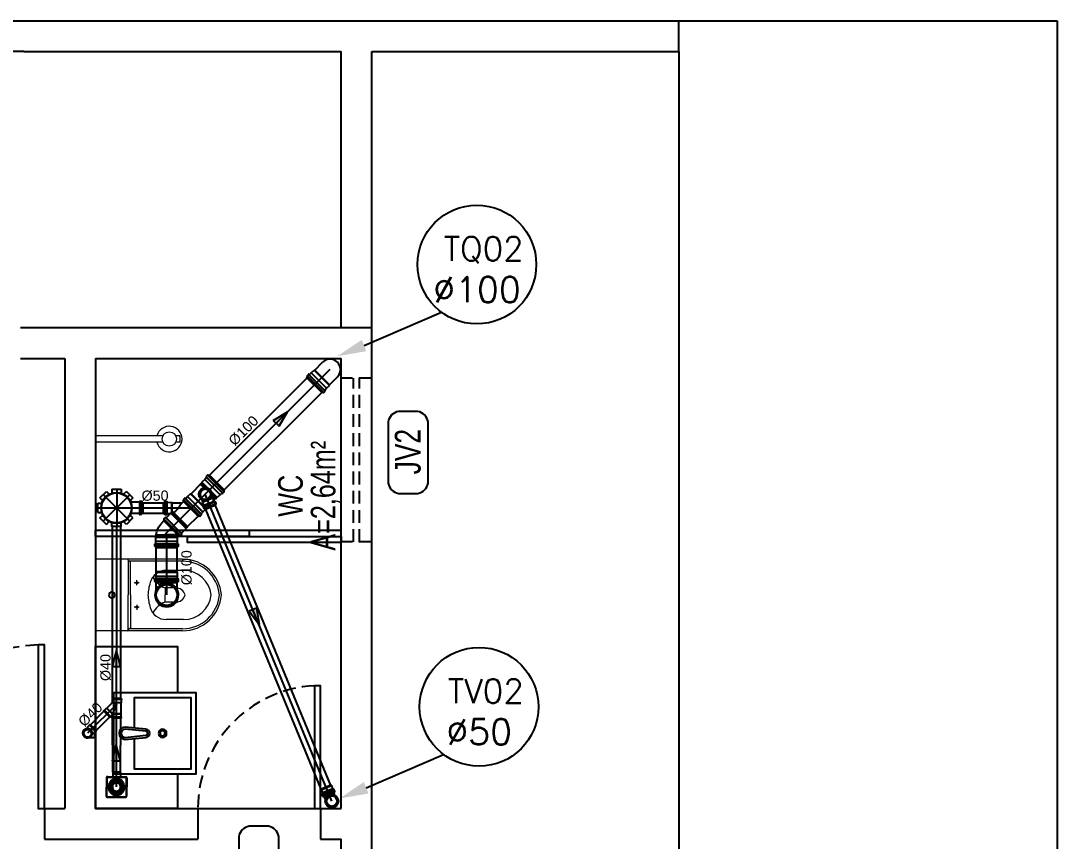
# Model space of a CAD drawing. Header units: millimetres. Extents: x 2502 to 4311, y 2007 to 3121.
# Drawn here: x 2910.7 to 3113.3, y 2797.3 to 2957.7 of the extents above; entities that cross this region are included whole.
import ezdxf
from ezdxf.enums import TextEntityAlignment as Align

# ---------------------------------------------------------------- set-up
doc = ezdxf.new("R2010")
doc.units = ezdxf.units.MM
doc.header["$LTSCALE"] = 20
doc.header["$MEASUREMENT"] = 0
doc.linetypes.add('CONTINU', pattern=[0])
doc.linetypes.add('HIDDEN2', pattern=[0.1875, 0.125, -0.0625])
doc.layers.get('0').update_dxf_attribs({"linetype": 'CONTINUOUS'})
for name, color, linetype in [('A-PEN-08', 8, 'CONTINUOUS'), ('A-PEN-C', 4, 'CONTINUOUS'), ('AF', 5, 'CONTINUOUS'), ('E-txt-g', 3, 'CONTINUOUS'), ('Esgoto', 5, 'CONTINUOUS'), ('MOB', 251, 'CONTINUOUS'), ('Texto-Tubos', 7, 'CONTINUOUS'), ('TigreCad', 3, 'CONTINUOUS'), ('Tinterno', 9, 'CONTINUOUS')]:
    doc.layers.add(name, color=color, linetype=linetype)
doc.layers.add('E-Lay-9', color=9, linetype='CONTINUOUS', lineweight=9)
doc.layers.add('E-Txt-W', color=7, linetype='CONTINUOUS', lineweight=20)
doc.styles.add('F2', font='swisscl.ttf')
doc.styles.add('REG60', font='romans.shx', dxfattribs={"width": 0.8, "height": 0.15})
doc.styles.add('REG80', font='romans.shx', dxfattribs={"width": 0.8, "height": 0.2})
doc.styles.add('ROMANS', font='romans', dxfattribs={"height": 0.1})
doc.styles.add('TCTUBOS-TXT', font='arial.ttf')

# ---------------------------------------------------------------- blocks, each defined once
blk = doc.blocks.new('CUBA QUADRADA-flat-4-flat-1')
at = {"layer": 'MOB', "color": 8}
blk.add_lwpolyline([(0, -0.2), (0.4, -0.2), (0.4, 0.2), (0, 0.2)], close=True, dxfattribs=at)
blk.add_lwpolyline([(0.1, -0.0255), (0.1, -0.175), (0.375, -0.175), (0.375, 0.175), (0.1, 0.175), (0.1, 0.0255)], dxfattribs=at)
for points in [[(0.155, -0.02), (0.055, -0.03, -1), (0.055, 0.03), (0.155, 0.02, -1)], [(0.155, -0.01), (0.055, -0.02, -1), (0.055, 0.02), (0.155, 0.01, -1)]]:
    blk.add_lwpolyline(points, format="xyb", close=True, dxfattribs=at)
for radius in [0.02, 0.0125]:
    blk.add_circle((0.2375, 0), radius, dxfattribs=at)
blk = doc.blocks.new('vaso-s')
at = {"color": 8}
for start, end in [(0, 180), (180, 0)]:
    blk.add_arc((0.08, 0), 0.0143, start, end, dxfattribs=at)
at = {"layer": 'E-Lay-9', "color": 8}
for p, q in [((0, 0.17), (0, 0)), ((0.4256, 0.175), (0.005, 0.175)), ((0.16, 0.17), (0.16, 0.17)), ((0.16, 0.17), (0.16, 0)), ((0.4256, 0.165), (0.165, 0.165)), ((0.17, 0), (0.17, 0.16)), ((0.4306, 0.12), (0.3459, 0.12)), ((0.2134, 0.06), (0.1891, 0.06)), ((0.2013, 0.0479), (0.2013, 0.0722)), ((0.3406, 0.035), (0.3406, 0)), ((0.3906, 0.035), (0.3406, 0.035)), ((0, -0.17), (0, 0)), ((0.16, -0.17), (0.16, 0)), ((0.17, 0), (0.17, -0.1601)), ((0.2013, -0.0479), (0.2013, -0.0722)), ((0.3406, -0.035), (0.3406, 0)), ((0.3906, -0.035), (0.3406, -0.035)), ((0.2134, -0.06), (0.1891, -0.06)), ((0.4306, -0.12), (0.3459, -0.12)), ((0.4256, -0.175), (0.005, -0.175)), ((0.16, -0.17), (0.16, -0.17)), ((0.4256, -0.165), (0.165, -0.165))]:
    blk.add_line(p, q, dxfattribs=at)
for centre in [(0.2013, 0.06), (0.2013, -0.06)]:
    blk.add_circle(centre, 0.005, dxfattribs=at)
for centre, radius, start, end in [((0.005, 0.17), 0.005, 90, 180), ((0.155, 0.17), 0.005, 0, 90), ((0.165, 0.17), 0.00495, 180, 270), ((0.165, 0.16), 0.00495, 0, 90), ((0.4256, -0.015), 0.19, 4.5281, 90), ((0.4256, -0.015), 0.18, 4.7802, 90), ((0.3459, 0.0375), 0.0825, 90, 163.0355), ((0.4306, -0.015), 0.135, 6.3794, 90), ((0.518, -0.015), 0.2624, 163.0355, 176.7233), ((0.3754, 0.1358), 0.1066, 206.9395, 250.9647), ((0.3906, -0.015), 0.05, 17.4576, 90), ((0.518, 0.015), 0.2624, 183.2767, 196.9645), ((0.3754, -0.1358), 0.1066, 109.0353, 153.0605), ((0.3906, 0.015), 0.05, 270, 342.5424), ((0.4256, 0.015), 0.19, 270, 355.4719), ((0.4256, 0.015), 0.18, 270, 355.2198), ((0.4306, 0.015), 0.135, 270, 353.6206), ((0.3459, -0.0375), 0.0825, 196.9645, 270), ((0.005, -0.17), 0.005, 180, 270), ((0.155, -0.17), 0.005, 270, 0), ((0.165, -0.17), 0.00495, 90, 180), ((0.165, -0.1601), 0.00495, 270, 0)]:
    blk.add_arc(centre, radius, start, end, dxfattribs=at)
blk = doc.blocks.new('Chuveiro')
at = {"layer": 'E-Lay-9', "color": 8}
for p, q in [((-0.0311, 0.0156), (-0.3604, 0.0156)), ((0.0509, 0.0156), (0.0311, 0.0156)), ((0.0509, 0.0156), (0.0509, -0.0156)), ((-0.0311, -0.0156), (-0.3604, -0.0156)), ((0.0509, -0.0156), (0.0311, -0.0156))]:
    blk.add_line(p, q, dxfattribs=at)
blk.add_circle((0, 0), 0.0348, dxfattribs=at)
for centre, radius, start, end in [((0, 0), 0.0624, 194.4775, 165.5225), ((0.0093, 0), 0.0444, 339.4266, 20.5734)]:
    blk.add_arc(centre, radius, start, end, dxfattribs=at)
blk = doc.blocks.new('TXT-AMB75')
at = {"layer": 'E-txt-g', "style": 'REG80', "width": 0.8, "flags": 8}
blk.add_attdef('TXT', text='', height=0.2, dxfattribs=at).set_placement((0.0055, 0.2964), align=Align.CENTER)
at = {"layer": 'E-Txt-W', "style": 'REG60', "width": 0.8, "flags": 8}
blk.add_attdef('TXT', text='', height=0.15, dxfattribs=at).set_placement((0.0055, 0.0271), align=Align.CENTER)
blk = doc.blocks.new('j9n40d')
at = {"layer": 'TigreCad'}
for p, q in [((0, 20.6), (9.8, 20.6)), ((9.8, 20.6), (17.8, 20.6)), ((19, 21.8), (17.8, 20.6)), ((34, 21.8), (19, 21.8)), ((19, -21.8), (19, 21.8)), ((35, 22.8), (34, 21.8)), ((35, 22.8), (35, -22.8)), ((39, 22.8), (35, 22.8)), ((39, 22.8), (39, -22.8)), ((0, -20.6), (9.8, -20.6)), ((9.8, -20.6), (17.8, -20.6)), ((19, -21.8), (17.8, -20.6)), ((34, -21.8), (19, -21.8)), ((35, -22.8), (34, -21.8)), ((39, -22.8), (35, -22.8))]:
    blk.add_line(p, q, dxfattribs=at)
for radius, start, end in [(22.8, 64.6232, 295.3768), (20.6, 90, 270)]:
    blk.add_arc((0, 0), radius, start, end, dxfattribs=at)
at = {"layer": 'Tinterno'}
for p, q in [((17.8, 20.6), (17.8, -20.6)), ((34, 21.8), (34, -21.8))]:
    blk.add_line(p, q, dxfattribs=at)
blk.add_arc((0, 0), 21.8, 70.9009, 289.0991, dxfattribs=at)
blk = doc.blocks.new('j9n40s')
at = {"layer": 'TigreCad'}
for p, q in [((9.8, 20.6), (17.8, 20.6)), ((19, 21.8), (17.8, 20.6)), ((17.8, 20.6), (17.8, 14.3)), ((19, 12.6), (19, 21.8)), ((34, 21.8), (19, 21.8)), ((35, 22.8), (34, 21.8)), ((39, 22.8), (35, 22.8)), ((35, 22.8), (35, -22.8)), ((39, 22.8), (39, -22.8)), ((9.8, -20.6), (17.8, -20.6)), ((17.8, -20.6), (17.8, -14.3)), ((19, -21.8), (17.8, -20.6)), ((19, -12.6), (19, -21.8)), ((34, -21.8), (19, -21.8)), ((35, -22.8), (34, -21.8)), ((39, -22.8), (35, -22.8))]:
    blk.add_line(p, q, dxfattribs=at)
for radius in [22.8, 20]:
    blk.add_circle((0, 0), radius, dxfattribs=at)
at = {"layer": 'Tinterno'}
blk.add_line((34, 21.8), (34, -21.8), dxfattribs=at)
blk.add_circle((0, 0), 18.8, dxfattribs=at)
blk = doc.blocks.new('27710409p')
at = {"layer": 'TigreCad'}
for p, q in [((-27.1, 22.8), (-27.1, -22.8)), ((-27.1, 22.8), (-23.1, 22.8)), ((-23.1, 22.8), (-23.1, -22.8)), ((-23.1, 22.8), (-22.1, 21.8)), ((-22.1, 21.8), (-7.1, 21.8)), ((-7.1, 21.8), (-7.1, -20.7)), ((-7.1, 21.8), (-5.9, 20.6)), ((-5.9, 20.6), (47.2, 20.6)), ((48.4, 21.8), (47.2, 20.6)), ((48.4, 21.8), (48.4, -20)), ((63.4, 21.8), (48.4, 21.8)), ((64.4, 22.8), (63.4, 21.8)), ((64.4, 22.8), (64.4, -22.8)), ((68.4, 22.8), (64.4, 22.8)), ((68.4, 22.8), (68.4, -22.8)), ((-27.1, -22.8), (-23.1, -22.8)), ((-23.1, -22.8), (-22.1, -21.8)), ((-22.1, -21.8), (-8.2, -21.8)), ((-7.5, -21.9), (0, 0)), ((18.8, -47.9), (-6.7, -22.4)), ((54.1, -22.4), (0, 0)), ((18.8, -49.6), (48.4, -20)), ((18.8, -49.6), (18.8, -47.9)), ((29.4, -60.2), (18.8, -49.6)), ((29.4, -61.7), (61.7, -29.4)), ((32.2, -64.5), (64.5, -32.2)), ((60.2, -29.4), (54.3, -23.5)), ((63.4, -21.8), (55, -21.8)), ((61.7, -29.4), (60.2, -29.4)), ((64.5, -32.2), (61.7, -29.4)), ((64.4, -22.8), (63.4, -21.8)), ((68.4, -22.8), (64.4, -22.8)), ((29.4, -61.7), (29.4, -60.2)), ((32.2, -64.5), (29.4, -61.7))]:
    blk.add_line(p, q, dxfattribs=at)
for centre, radius, start, end in [((-8.2, -23.8), 2, 45, 90), ((55, -22.8), 1, 90, 225)]:
    blk.add_arc(centre, radius, start, end, dxfattribs=at)
at = {"layer": 'Tinterno'}
for p, q in [((-22.1, 21.8), (-22.1, -21.8)), ((-5.9, 20.6), (-5.9, -17.2)), ((47.2, 20.6), (47.2, -19.5)), ((63.4, 21.8), (63.4, -21.8)), ((18.8, -47.9), (47.2, -19.5)), ((29.4, -60.2), (60.2, -29.4))]:
    blk.add_line(p, q, dxfattribs=at)
blk = doc.blocks.new('27289207s')
at = {"linetype": 'Continuous'}
for p, q in [((-49.9, -44.9), (-49.9, 44.9)), ((-47.4, -43.9), (-47.4, 43.9)), ((44.9, 49.9), (-44.9, 49.9)), ((43.9, 47.4), (-43.9, 47.4)), ((-20, 1.2), (-39.9, 3.3)), ((-19.8, 2.9), (-39.7, 5)), ((-19.3, 5.4), (-38.3, 11.5)), ((-18.7, 7), (-37.8, 13.2)), ((-17.7, 9.3), (-35.1, 19.3)), ((-16.9, 10.7), (-34.2, 20.7)), ((-15.4, 12.7), (-30.3, 26.1)), ((-14.3, 14), (-29.2, 27.4)), ((-12.4, 15.7), (-24.2, 31.9)), ((-11.1, 16.7), (-22.8, 32.9)), ((-8.9, 17.9), (-17, 36.2)), ((-7.4, 18.6), (-15.5, 36.9)), ((-5, 19.4), (-9.1, 38.9)), ((-3.3, 19.7), (-7.5, 39.3)), ((-0.9, 20), (-0.9, 40)), ((0.8, 20), (0.8, 40)), ((3.3, 19.7), (7.5, 39.3)), ((5, 19.4), (9.1, 38.9)), ((7.4, 18.6), (15.5, 36.9)), ((8.9, 17.9), (17, 36.2)), ((11.1, 16.7), (22.8, 32.9)), ((12.4, 15.7), (24.2, 31.9)), ((14.3, 14), (29.2, 27.4)), ((15.4, 12.7), (30.3, 26.1)), ((16.9, 10.7), (34.2, 20.7)), ((17.7, 9.3), (35.1, 19.3)), ((18.7, 7), (37.8, 13.2)), ((19.3, 5.4), (38.3, 11.5)), ((19.8, 2.9), (39.7, 5)), ((20, 1.2), (39.9, 3.3)), ((47.4, -43.9), (47.4, 43.9)), ((49.9, -44.9), (49.9, 44.9)), ((44.9, -49.9), (-44.9, -49.9)), ((43.9, -47.4), (-43.9, -47.4)), ((-20, -1.2), (-39.9, -3.3)), ((-19.8, -2.9), (-39.7, -5)), ((-19.3, -5.4), (-38.3, -11.5)), ((-18.7, -7), (-37.8, -13.2)), ((-17.7, -9.3), (-35.1, -19.3)), ((-16.9, -10.7), (-34.2, -20.7)), ((-15.4, -12.7), (-30.3, -26.1)), ((-14.3, -14), (-29.2, -27.4)), ((-12.4, -15.7), (-24.2, -31.9)), ((-11.1, -16.7), (-22.8, -32.9)), ((-18.7, -59.9), (-19, -49.9)), ((-8.9, -17.9), (-17, -36.2)), ((-7.4, -18.6), (-15.5, -36.9)), ((-5, -19.4), (-9.1, -38.9)), ((-3.3, -19.7), (-7.5, -39.3)), ((-0.9, -20), (-0.9, -40)), ((0.8, -20), (0.8, -40)), ((3.3, -19.7), (7.5, -39.3)), ((5, -19.4), (9.1, -38.9)), ((7.4, -18.6), (15.5, -36.9)), ((8.9, -17.9), (17, -36.2)), ((11.1, -16.7), (22.8, -32.9)), ((12.4, -15.7), (24.2, -31.9)), ((14.3, -14), (29.2, -27.4)), ((15.4, -12.7), (30.3, -26.1)), ((16.9, -10.7), (34.2, -20.7)), ((17.7, -9.3), (35.1, -19.3)), ((18.7, -7), (37.8, -13.2)), ((18.7, -59.9), (19, -49.9)), ((19.3, -5.4), (38.3, -11.5)), ((19.8, -2.9), (39.7, -5)), ((20, -1.2), (39.9, -3.3)), ((-18.7, -60.4), (-18.7, -59.9)), ((-18.5, -70.9), (-18.7, -60.4)), ((-17, -72.4), (-16.5, -72.4)), ((-16.5, -72.4), (17, -72.4)), ((18.5, -70.9), (18.7, -59.9))]:
    blk.add_line(p, q, dxfattribs=at)
for centre, radius, start, end in [((-44.9, 44.9), 5, 90, 180), ((-43.9, 43.9), 3.5, 90, 180), ((0, 0), 40, 175.2176, 184.7824), ((0, 0), 40, 163.2176, 172.7824), ((0, 0), 39, 175.2489, 184.7511), ((0, 0), 39, 163.2489, 172.7512), ((0, 0), 40, 151.2177, 160.7824), ((0, 0), 39, 151.2489, 160.7512), ((0, 0), 40, 139.2176, 148.7823), ((0, 0), 39, 139.2489, 148.7512), ((0, 0), 40, 127.2176, 136.7824), ((0, 0), 39, 127.249, 136.7512), ((0, 0), 40, 115.2176, 124.7824), ((0, 0), 39, 115.2489, 124.7512), ((0, 0), 21, 176.3197, 183.6803), ((0, 0), 21, 164.3198, 171.6803), ((0, 0), 20, 176.4358, 183.5642), ((0, 0), 20, 164.4358, 171.5641), ((0, 0), 21, 152.3197, 159.6802), ((0, 0), 20, 152.4358, 159.5642), ((0, 0), 21, 140.3199, 147.6804), ((0, 0), 20, 140.4358, 147.5642), ((0, 0), 40, 103.2176, 112.7824), ((0, 0), 39, 103.2489, 112.7512), ((0, 0), 21, 128.3197, 135.6802), ((0, 0), 20, 128.4358, 135.5642), ((0, 0), 21, 116.3197, 123.6802), ((0, 0), 20, 116.4359, 123.5643), ((0, 0), 21, 104.3197, 111.6802), ((0, 0), 40, 91.2176, 100.7823), ((0, 0), 20, 104.4359, 111.5643), ((0, 0), 39, 91.2488, 100.7511), ((0, 0), 21, 92.3198, 99.6803), ((0, 0), 20, 92.4358, 99.5642), ((0, 0), 40, 79.2177, 88.7824), ((0, 0), 39, 79.2489, 88.7512), ((0, 0), 21, 80.3197, 87.6802), ((0, 0), 20, 80.4358, 87.5642), ((0, 0), 20, 68.4357, 75.5641), ((0, 0), 21, 68.3198, 75.6803), ((0, 0), 39, 67.2488, 76.7511), ((0, 0), 20, 56.4358, 63.5642), ((0, 0), 40, 67.2177, 76.7824), ((0, 0), 21, 56.3199, 63.6804), ((0, 0), 20, 44.4357, 51.5641), ((0, 0), 21, 44.3198, 51.6803), ((0, 0), 20, 32.4358, 39.5642), ((0, 0), 21, 32.3198, 39.6803), ((0, 0), 39, 55.2488, 64.7511), ((0, 0), 40, 55.2176, 64.7824), ((0, 0), 20, 20.4358, 27.5642), ((0, 0), 21, 20.3196, 27.6801), ((0, 0), 20, 8.4359, 15.5642), ((0, 0), 20, 356.4358, 3.5642), ((0, 0), 21, 8.3197, 15.6802), ((0, 0), 21, 356.3197, 3.6803), ((0, 0), 39, 43.2488, 52.7511), ((0, 0), 40, 43.2177, 52.7824), ((0, 0), 39, 31.2489, 40.7512), ((0, 0), 40, 31.2176, 40.7824), ((0, 0), 39, 19.2488, 28.7511), ((0, 0), 40, 19.2176, 28.7823), ((0, 0), 39, 7.2488, 16.7511), ((0, 0), 40, 7.2176, 16.7824), ((0, 0), 39, 355.2489, 4.7511), ((0, 0), 40, 355.2176, 4.7824), ((43.9, 43.9), 3.5, 0, 90), ((44.9, 44.9), 5, 0, 90), ((-44.9, -44.9), 5, 180, 270), ((-43.9, -43.9), 3.5, 180, 270), ((0, 0), 40, 187.2176, 196.7824), ((0, 0), 39, 187.2488, 196.7511), ((0, 0), 40, 199.2176, 208.7824), ((0, 0), 39, 199.2488, 208.7511), ((0, 0), 40, 211.2177, 220.7824), ((0, 0), 39, 211.2488, 220.7511), ((0, 0), 40, 223.2176, 232.7824), ((0, 0), 39, 223.2488, 232.7511), ((0, 0), 40, 235.2176, 244.7824), ((0, 0), 39, 235.2489, 244.7511), ((0, 0), 21, 188.3198, 195.6803), ((0, 0), 20, 188.4359, 195.5642), ((0, 0), 21, 200.3198, 207.6803), ((0, 0), 20, 200.4358, 207.5642), ((0, 0), 21, 212.3196, 219.6801), ((0, 0), 20, 212.4358, 219.5642), ((0, 0), 40, 247.2176, 256.7824), ((0, 0), 39, 247.2488, 256.7511), ((0, 0), 21, 224.3196, 231.6801), ((0, 0), 20, 224.4359, 231.5643), ((0, 0), 21, 236.3197, 243.6802), ((0, 0), 20, 236.4358, 243.5642), ((0, 0), 21, 248.3198, 255.6803), ((0, 0), 40, 259.2176, 268.7824), ((0, 0), 20, 248.4358, 255.5642), ((0, 0), 39, 259.2489, 268.7512), ((0, 0), 21, 260.3197, 267.6802), ((0, 0), 20, 260.4358, 267.5642), ((0, 0), 20, 272.4358, 279.5642), ((0, 0), 21, 272.3198, 279.6803), ((0, 0), 39, 271.2489, 280.7511), ((0, 0), 40, 271.2176, 280.7824), ((0, 0), 20, 284.4358, 291.5642), ((0, 0), 21, 284.3198, 291.6803), ((0, 0), 20, 296.4357, 303.5641), ((0, 0), 39, 283.2488, 292.7511), ((0, 0), 40, 283.2176, 292.7824), ((0, 0), 21, 296.3197, 303.6802), ((0, 0), 20, 308.4359, 315.5643), ((0, 0), 21, 308.3199, 315.6804), ((0, 0), 20, 320.4358, 327.5642), ((0, 0), 21, 320.3197, 327.6802), ((0, 0), 39, 295.2489, 304.7511), ((0, 0), 40, 295.2176, 304.7824), ((0, 0), 20, 332.4358, 339.5642), ((0, 0), 21, 332.3199, 339.6804), ((0, 0), 20, 344.4358, 351.5641), ((0, 0), 21, 344.3197, 351.6802), ((0, 0), 39, 307.2488, 316.7511), ((0, 0), 40, 307.2176, 316.7823), ((0, 0), 39, 319.2488, 328.7511), ((0, 0), 40, 319.2176, 328.7824), ((0, 0), 39, 331.2489, 340.7512), ((0, 0), 40, 331.2176, 340.7824), ((0, 0), 39, 343.2489, 352.7512), ((0, 0), 40, 343.2176, 352.7824), ((43.9, -43.9), 3.5, 270, 360), ((44.9, -44.9), 5, 270, 360), ((-17, -70.9), 1.5, 180.9167, 270), ((17, -70.9), 1.5, 270.0002, 359.0835)]:
    blk.add_arc(centre, radius, start, end, dxfattribs=at)
blk = doc.blocks.new('27150012p')
at = {"layer": 'TigreCad'}
for p, q in [((-80.6, 48.8), (-48.8, 80.6)), ((-48.8, 80.6), (-35.1, 66.9)), ((-22.5, 91.5), (-22.5, 72.1)), ((-22.5, 91.5), (22.5, 91.5)), ((22.5, 91.5), (22.5, 72.1)), ((48.8, 80.6), (35.1, 66.9)), ((48.8, 80.6), (80.6, 48.8)), ((-91.5, -22.5), (-91.5, 22.5)), ((-91.5, 22.5), (-72.1, 22.5)), ((-80.6, 48.8), (-66.9, 35.1)), ((80.6, 48.8), (66.9, 35.1)), ((111.4, 27.4), (70.4, 27.4)), ((112.7, 30.9), (112.4, 28.3)), ((122.4, 31.8), (113.7, 31.8)), ((113.7, 30.8), (113.7, -30.8)), ((122.4, 30.8), (122.4, -30.8)), ((123.4, 31.1), (124.2, 28.1)), ((129.5, 27.4), (125.1, 27.4)), ((129.5, 27.4), (129.5, -27.4)), ((-91.5, -22.5), (-72.1, -22.5)), ((-80.6, -48.8), (-66.9, -35.1)), ((-48.8, -80.6), (-80.6, -48.8)), ((80.6, -48.8), (48.8, -80.6)), ((80.6, -48.8), (66.9, -35.1)), ((111.4, -27.4), (70.4, -27.4)), ((112.7, -30.9), (112.4, -28.3)), ((122.4, -31.8), (113.7, -31.8)), ((123.4, -31.1), (124.2, -28.1)), ((129.5, -27.4), (125.1, -27.4)), ((-48.8, -80.6), (-35.1, -66.9)), ((-22.5, -91.5), (-22.5, -72.1)), ((22.5, -91.5), (-22.5, -91.5)), ((22.5, -91.5), (22.5, -72.1)), ((48.8, -80.6), (35.1, -66.9))]:
    blk.add_line(p, q, dxfattribs=at)
blk.add_circle((0, 0), 75.5, dxfattribs=at)
for centre, start, end in [((111.4, 28.4), 270, 355), ((113.7, 30.8), 90, 175), ((122.4, 30.8), 15, 90), ((125.1, 28.4), 195, 270), ((111.4, -28.4), 5, 90), ((113.7, -30.8), 185, 270), ((122.4, -30.8), 270, 345), ((125.1, -28.4), 90, 165)]:
    blk.add_arc(centre, 1, start, end, dxfattribs=at)
at = {"layer": 'Tinterno'}
for p, q in [((112.4, 27.4), (112.4, -27.4)), ((124.4, 27.4), (124.4, -27.4))]:
    blk.add_line(p, q, dxfattribs=at)
blk.add_circle((0, 0), 73.5, dxfattribs=at)
blk = doc.blocks.new('26277469p')
at = {"layer": 'TigreCad'}
for p, q in [((78, 50.8), (6, 50.8)), ((78, 50.8), (78.1, 52.3)), ((78, -46.9), (78, 50.8)), ((78.1, -46.9), (78.1, 52.3)), ((81.1, 52.3), (78.1, 52.3)), ((81.1, -47.9), (81.1, 52.3)), ((81.2, 50.8), (81.1, 52.3)), ((81.2, -48), (81.2, 50.8)), ((87.4, 50.8), (81.2, 50.8)), ((89.8, 53.2), (87.4, 50.8)), ((89.8, -51.8), (89.8, 53.2)), ((121.7, 53.2), (89.8, 53.2)), ((122.9, 56.7), (122.7, 54.2)), ((133.3, 57.6), (123.9, 57.6)), ((123.9, 56.6), (123.9, -56.7)), ((133.3, 56.6), (133.3, -56.7)), ((134.3, 56.9), (135.1, 54)), ((140.5, 53.2), (136.1, 53.2)), ((140.5, 53.2), (140.5, -53.3)), ((49.6, -88.3), (87.3, -50.5)), ((14.9, -50.8), (6, -50.8)), ((49.6, -85.4), (14.9, -50.8)), ((49.6, -88.3), (49.6, -85.4)), ((64.8, -103.4), (49.6, -88.3)), ((106.9, -63.4), (63.4, -106.9)), ((113.6, -70.1), (70.1, -113.6)), ((116.2, -77.5), (77.5, -116.2)), ((103.4, -64.8), (93.6, -55)), ((121.7, -53.3), (94.3, -53.3)), ((106.8, -63.1), (104.8, -64.8)), ((114.4, -69.4), (108.2, -63.2)), ((114.5, -70.6), (113, -73.3)), ((116.2, -77.5), (113.1, -74.5)), ((122.9, -56.7), (122.7, -54.2)), ((133.3, -57.7), (123.9, -57.7)), ((134.3, -56.9), (135.1, -54)), ((140.5, -53.3), (136.1, -53.3)), ((63.1, -106.8), (64.8, -104.8)), ((69.4, -114.4), (63.2, -108.2)), ((70.6, -114.5), (73.3, -113)), ((77.5, -116.2), (74.5, -113.1))]:
    blk.add_line(p, q, dxfattribs=at)
blk.add_lwpolyline([(15.8, -51.2, -0.013476), (38.9, -47.1, -0.106485), (67.2, -44.2, -0.09207), (93.5, -53.8, -0.112954)], format="xyb", dxfattribs=at)
for centre, start, end in [((121.7, 54.2), 270, 355), ((123.9, 56.6), 90, 175), ((133.3, 56.6), 15, 90), ((136.1, 54.2), 195, 270), ((14.9, -51.8), 34.2682, 90), ((94.3, -54.3), 90, 225), ((104.1, -64.1), 225, 310), ((107.4, -63.9), 45, 130), ((113.8, -73.8), 150, 225), ((113.6, -70.1), 330, 45), ((121.7, -54.3), 5, 90), ((123.9, -56.7), 185, 270), ((133.3, -56.7), 270, 345), ((136.1, -54.3), 90, 165), ((63.9, -107.4), 140, 225), ((64.1, -104.1), 320, 45), ((70.1, -113.6), 225, 300), ((73.8, -113.8), 45, 120)]:
    blk.add_arc(centre, 1, start, end, dxfattribs=at)
at = {"layer": 'Tinterno'}
for p, q in [((6, 50.8), (6, -50.8)), ((87.4, -50.6), (87.4, 50.8)), ((122.6, 53.2), (122.6, -53.3)), ((135.3, 53.2), (135.3, -53.3)), ((85.3, -49.6), (49.6, -85.4)), ((104.1, -65.4), (65.4, -104.1)), ((112.6, -73.9), (73.9, -112.6))]:
    blk.add_line(p, q, dxfattribs=at)
blk = doc.blocks.new('j4n100p')
at = {"layer": 'TigreCad'}
for p, q in [((9.8, 50.8), (9.9, 52.3)), ((9.8, 50.8), (9.8, 0)), ((12.9, 52.3), (9.9, 52.3)), ((9.9, 52.3), (9.9, 0)), ((13, 50.8), (12.9, 52.3)), ((12.9, 52.3), (12.9, 0)), ((19.2, 50.8), (13, 50.8)), ((13, 50.8), (13, 0)), ((21.4, 53), (19.2, 50.8)), ((41.1, 53), (21.4, 53)), ((21.4, 53), (21.4, -53)), ((41.4, 53.2), (41.1, 53)), ((41.1, 53), (41.1, -53)), ((53.5, 53.2), (41.4, 53.2)), ((41.4, 53.2), (41.4, -53.3)), ((54.7, 56.7), (54.5, 54.2)), ((65.1, 57.7), (55.7, 57.7)), ((55.7, 56.7), (55.7, -56.6)), ((65.1, 56.7), (65.1, -56.6)), ((66.1, 56.9), (66.9, 54)), ((72.3, 53.2), (67.9, 53.2)), ((72.3, 53.2), (72.3, -53.3)), ((-48.8, 23.1), (-58.1, 13.7)), ((9.8, -54.2), (9.8, 0)), ((13, -56), (13, 0)), ((19.1, -52.8), (13.7, -58.1)), ((21.4, -53), (21.2, -52.8)), ((41.1, -53), (21.4, -53)), ((41.4, -53.3), (41.1, -53)), ((53.5, -53.3), (41.4, -53.3)), ((54.7, -56.7), (54.5, -54.2)), ((65.1, -57.6), (55.7, -57.6)), ((66.1, -56.9), (66.9, -54)), ((72.3, -53.3), (67.9, -53.3))]:
    blk.add_line(p, q, dxfattribs=at)
for centre, radius, start, end in [((20.1, -45.8), 97.2, 96.0987, 135), ((53.5, 54.2), 1, 270, 355), ((55.7, 56.7), 1, 90, 175), ((65.1, 56.7), 1, 15, 90), ((67.9, 54.2), 1, 195, 270), ((20.1, -53.8), 1.5, 45, 135), ((53.5, -54.2), 1, 5, 90), ((55.7, -56.6), 1, 185, 270), ((65.1, -56.6), 1, 270, 345), ((67.9, -54.2), 1, 90, 165)]:
    blk.add_arc(centre, radius, start, end, dxfattribs=at)
at = {"layer": 'Tinterno'}
for p, q in [((19.2, 50.8), (19.2, -52.7)), ((54.4, 53.2), (54.4, -53.3)), ((67.1, 53.2), (67.1, -53.3)), ((13.7, -58.1), (-58.1, 13.7)), ((9.9, -54.3), (9.9, 0)), ((12.9, -53.3), (12.9, 0))]:
    blk.add_line(p, q, dxfattribs=at)
blk = doc.blocks.new('j9n100s')
at = {"layer": 'TigreCad'}
for p, q in [((27.3, 50.8), (60, 50.8)), ((27.3, -50.8), (60, -50.8))]:
    blk.add_line(p, q, dxfattribs=at)
blk.add_circle((0, 0), 53.2, dxfattribs=at)
for start, end in [(61.785, 298.215), (298.215, 61.785)]:
    blk.add_arc((0, 0), 57.7, start, end, dxfattribs=at)
at = {"layer": 'Tinterno'}
blk.add_line((60, -50.8), (60, 50.8), dxfattribs=at)
blk.add_circle((0, 0), 51, dxfattribs=at)
blk = doc.blocks.new('11031030p')
at = {"layer": 'TigreCad'}
for p, q in [((0, -53.3), (0, 53.2)), ((0, 53.2), (4.4, 53.2)), ((6.2, 56.9), (5.4, 54)), ((7.2, 57.6), (16.6, 57.6)), ((7.2, -56.7), (7.2, 56.6)), ((16.6, -56.7), (16.6, 56.6)), ((17.6, 56.7), (17.8, 54.2)), ((18.8, 53.2), (30.9, 53.2)), ((30.9, 53.2), (31.2, 53)), ((50.9, 53), (31.2, 53)), ((50.9, 53), (53.1, 50.8)), ((53.1, -50.8), (53.1, 50.8)), ((0, -53.3), (4.4, -53.3)), ((6.2, -56.9), (5.4, -54)), ((7.2, -57.7), (16.6, -57.7)), ((17.6, -56.7), (17.8, -54.2)), ((18.8, -53.3), (30.9, -53.3)), ((30.9, -53.3), (31.2, -53)), ((31.2, -53), (50.9, -53)), ((50.9, -53), (53.1, -50.8))]:
    blk.add_line(p, q, dxfattribs=at)
for centre, start, end in [((4.4, 54.2), 270, 345), ((7.2, 56.6), 90, 165), ((16.6, 56.6), 5, 90), ((18.8, 54.2), 185, 270), ((4.4, -54.2), 15, 90), ((7.2, -56.7), 195, 270), ((16.6, -56.7), 270, 355), ((18.8, -54.2), 90, 175)]:
    blk.add_arc(centre, 1, start, end, dxfattribs=at)
at = {"layer": 'Tinterno'}
for p, q in [((5.2, -53.3), (5.2, 53.2)), ((17.9, -53.3), (17.9, 53.2)), ((30.9, 53.2), (30.9, -53.3)), ((31.2, 53), (31.2, -53)), ((50.9, 53), (50.9, -53))]:
    blk.add_line(p, q, dxfattribs=at)
blk = doc.blocks.new('j9n100d')
at = {"layer": 'TigreCad'}
for p, q in [((54.9, 50.8), (0, 50.8)), ((57.1, 53), (54.9, 50.8)), ((57.1, 53), (57.1, -53)), ((76.8, 53), (57.1, 53)), ((77.1, 53.2), (76.8, 53)), ((89.2, 53.2), (77.1, 53.2)), ((77.1, 53.2), (77.1, -53.3)), ((90.4, 56.7), (90.2, 54.2)), ((100.8, 57.7), (91.4, 57.7)), ((91.4, 56.7), (91.4, -56.6)), ((100.8, 56.7), (100.8, -56.6)), ((101.8, 56.9), (102.6, 54)), ((108, 53.2), (103.6, 53.2)), ((108, 53.2), (108, -53.3)), ((54.9, -50.8), (0, -50.8)), ((57.1, -53), (54.9, -50.8)), ((76.8, -53), (57.1, -53)), ((77.1, -53.3), (76.8, -53)), ((89.2, -53.3), (77.1, -53.3)), ((90.4, -56.7), (90.2, -54.2)), ((100.8, -57.6), (91.4, -57.6)), ((101.8, -56.9), (102.6, -54)), ((108, -53.3), (103.6, -53.3))]:
    blk.add_line(p, q, dxfattribs=at)
for centre, radius, start, end in [((0, 0), 50.8, 90, 270), ((89.2, 54.2), 1, 270, 355), ((91.4, 56.7), 1, 90, 175), ((100.8, 56.7), 1, 15, 90), ((103.6, 54.2), 1, 195, 270), ((89.2, -54.2), 1, 5, 90), ((91.4, -56.6), 1, 185, 270), ((100.8, -56.6), 1, 270, 345), ((103.6, -54.2), 1, 90, 165)]:
    blk.add_arc(centre, radius, start, end, dxfattribs=at)
at = {"layer": 'Tinterno'}
for p, q in [((54.9, 50.8), (54.9, -50.8)), ((76.8, 53), (76.8, -53)), ((90.1, 53.2), (90.1, -53.3)), ((102.8, 53.2), (102.8, -53.3))]:
    blk.add_line(p, q, dxfattribs=at)
blk = doc.blocks.new('trn1050s')
at = {"layer": 'TigreCad'}
for p, q in [((-80.4, -53.3), (-80.4, 53.3)), ((-80.4, 53.3), (-76, 53.3)), ((-74.2, 56.9), (-75, 54)), ((-73.2, 57.7), (-63.8, 57.7)), ((-73.2, -56.6), (-73.2, 56.7)), ((-63.8, -56.6), (-63.8, 56.7)), ((-62.8, 56.7), (-62.6, 54.2)), ((-61.6, 53.3), (-49.5, 53.3)), ((-49.5, -53.3), (-49.5, 53.3)), ((-49.5, 53.3), (-49.2, 53)), ((-49.2, 53), (-29.5, 53)), ((-29.5, 53), (-29.5, 11.9)), ((-29.5, 53), (-27.3, 50.8)), ((-27.3, 50.8), (-21.1, 50.8)), ((-21.1, 50.8), (-21, 52.3)), ((-21, 52.3), (-21, 23.9)), ((-21, 52.3), (-18, 52.3)), ((-18, 52.3), (-18, 26.2)), ((-17.9, 50.8), (-18, 52.3)), ((-17.9, 50.8), (47.6, 50.8)), ((-29.5, -53), (-29.5, -11.9)), ((-21, -52.3), (-21, -23.9)), ((-18, -52.3), (-18, -26.2)), ((-80.4, -53.3), (-76, -53.3)), ((-74.2, -56.9), (-75, -54)), ((-73.2, -57.6), (-63.8, -57.6)), ((-62.8, -56.7), (-62.6, -54.2)), ((-61.6, -53.3), (-49.5, -53.3)), ((-49.5, -53.3), (-49.2, -53)), ((-49.2, -53), (-29.5, -53)), ((-29.5, -53), (-27.3, -50.8)), ((-27.3, -50.8), (-21.1, -50.8)), ((-21.1, -50.8), (-21, -52.3)), ((-21, -52.3), (-18, -52.3)), ((-17.9, -50.8), (-18, -52.3)), ((-17.9, -50.8), (47.6, -50.8))]:
    blk.add_line(p, q, dxfattribs=at)
for radius in [31.8, 25.6]:
    blk.add_circle((0, 0), radius, dxfattribs=at)
for centre, start, end in [((-76, 54.2), 270, 345), ((-73.2, 56.7), 90, 165), ((-63.8, 56.7), 5, 90), ((-61.6, 54.2), 185, 270), ((-76, -54.2), 15, 90), ((-73.2, -56.6), 195, 270), ((-63.8, -56.6), 270, 355), ((-61.6, -54.2), 90, 175)]:
    blk.add_arc(centre, 1, start, end, dxfattribs=at)
at = {"layer": 'Tinterno'}
for p, q in [((-75.2, -53.3), (-75.2, 53.3)), ((-62.5, -53.3), (-62.5, 53.3)), ((-49.2, -53), (-49.2, 53)), ((-27.3, 50.8), (-27.3, 16.3)), ((-21.1, 50.8), (-21.1, 23.8)), ((-17.9, 50.8), (-17.9, 26.3)), ((47.6, -50.8), (47.6, 50.8)), ((-27.3, -50.8), (-27.3, -16.3)), ((-21.1, -50.8), (-21.1, -23.8)), ((-17.9, -50.8), (-17.9, -26.3))]:
    blk.add_line(p, q, dxfattribs=at)
blk.add_circle((0, 0), 27.3, dxfattribs=at)
blk = doc.blocks.new('j9n50s')
at = {"layer": 'TigreCad'}
for p, q in [((19.2, 25.4), (30.3, 25.4)), ((19.2, -25.4), (30.3, -25.4))]:
    blk.add_line(p, q, dxfattribs=at)
for radius in [31.8, 27.4]:
    blk.add_circle((0, 0), radius, dxfattribs=at)
at = {"layer": 'Tinterno'}
for p, q in [((30.3, 25.4), (30.3, 9.7)), ((30.3, -9.7), (30.3, -25.4))]:
    blk.add_line(p, q, dxfattribs=at)
blk.add_circle((0, 0), 25.6, dxfattribs=at)
blk = doc.blocks.new('j9n50d')
at = {"layer": 'TigreCad'}
for p, q in [((28.5, 25.4), (0, 25.4)), ((30.3, 27.2), (28.5, 25.4)), ((30.3, -27.1), (30.3, 27.2)), ((47.1, 27.2), (30.3, 27.2)), ((47.3, 27.4), (47.1, 27.2)), ((47.1, -27.1), (47.1, 27.2)), ((51.9, 27.4), (47.3, 27.4)), ((53.2, 30.9), (52.9, 28.3)), ((53.4, 30.8), (53.4, -30.8)), ((62.9, 31.8), (54.2, 31.8)), ((62.9, 30.8), (62.9, -30.8)), ((63.9, 31.1), (64.7, 28.1)), ((70, 27.4), (65.6, 27.4)), ((70, 27.4), (70, -27.4)), ((28.5, -25.3), (0, -25.3)), ((30.3, -27.1), (28.5, -25.3)), ((47.1, -27.1), (30.3, -27.1)), ((47.3, -27.4), (47.1, -27.1)), ((51.9, -27.4), (47.3, -27.4)), ((53.2, -30.9), (52.9, -28.3)), ((62.9, -31.8), (54.2, -31.8)), ((63.9, -31.1), (64.7, -28.1)), ((70, -27.4), (65.6, -27.4))]:
    blk.add_line(p, q, dxfattribs=at)
for centre, radius, start, end in [((0, 0), 25.4, 90, 270), ((51.9, 28.4), 1, 270, 355), ((54.2, 30.8), 1, 90, 175), ((62.9, 30.8), 1, 15, 90), ((65.6, 28.4), 1, 195, 270), ((51.9, -28.4), 1, 5, 90), ((54.2, -30.8), 1, 185, 270), ((62.9, -30.8), 1, 270, 345), ((65.6, -28.4), 1, 90, 165)]:
    blk.add_arc(centre, radius, start, end, dxfattribs=at)
at = {"layer": 'Tinterno'}
for p, q in [((28.5, -25.3), (28.5, 25.4)), ((47.3, -27.4), (47.3, 27.4)), ((52.9, 27.4), (52.9, -27.4)), ((64.9, 27.4), (64.9, -27.4))]:
    blk.add_line(p, q, dxfattribs=at)
blk = doc.blocks.new('11030602p')
at = {"layer": 'TigreCad'}
for p, q in [((0, 27.3), (4.4, 27.3)), ((0, -27.3), (0, 27.3)), ((6.1, 31.1), (5.3, 28.1)), ((7.1, 31.8), (15.8, 31.8)), ((7.1, -30.8), (7.1, 30.8)), ((15.8, -30.8), (15.8, 30.8)), ((16.8, 30.9), (17.1, 28.3)), ((18.1, 27.3), (22.7, 27.3)), ((22.7, 27.3), (23, 27.1)), ((39.7, 27.1), (23, 27.1)), ((39.7, 27.1), (41.5, 25.3)), ((41.5, -25.4), (41.5, 25.3)), ((0, -27.3), (4.4, -27.3)), ((6.1, -31.1), (5.3, -28.1)), ((7.1, -31.8), (15.8, -31.8)), ((16.8, -30.9), (17.1, -28.3)), ((18.1, -27.3), (22.7, -27.3)), ((22.7, -27.3), (23, -27.1)), ((39.7, -27.1), (23, -27.1)), ((39.7, -27.1), (41.5, -25.4))]:
    blk.add_line(p, q, dxfattribs=at)
for centre, start, end in [((4.4, 28.4), 270, 345), ((7.1, 30.8), 90, 165), ((15.8, 30.8), 5, 90), ((18.1, 28.4), 185, 270), ((4.4, -28.3), 15, 90), ((7.1, -30.8), 195, 270), ((15.8, -30.8), 270, 355), ((18.1, -28.3), 90, 175)]:
    blk.add_arc(centre, 1, start, end, dxfattribs=at)
at = {"layer": 'Tinterno'}
for p, q in [((5.1, -27.3), (5.1, 27.3)), ((17.1, -27.3), (17.1, 27.3)), ((22.7, 27.3), (22.7, -27.3)), ((23, -27.1), (23, 27.1)), ((39.7, 27.1), (39.7, -27.1))]:
    blk.add_line(p, q, dxfattribs=at)

msp = doc.modelspace()

# ---------------------------------------------------------------- hatches: boundary and pattern name
at = {"layer": 'AF'}
h = msp.add_hatch(color=256, dxfattribs=at)
h.paths.add_polyline_path([(2962.78, 2881.3), (2960.58, 2879.05), (2961.15, 2878.5)])
h.paths.add_polyline_path([(2962.78, 2881.3), (2960.01, 2879.61), (2960.58, 2879.05)])
h = msp.add_hatch(color=256, dxfattribs=at)
h.paths.add_polyline_path([(2962.78, 2881.3), (2960.58, 2879.05), (2961.15, 2878.5)])
h.paths.add_polyline_path([(2962.78, 2881.3), (2960.01, 2879.61), (2960.58, 2879.05)])
h = msp.add_hatch(color=256, dxfattribs=at)
h.paths.add_polyline_path([(2957.27, 2839.74), (2956.04, 2842.63), (2955.31, 2842.32)])
h.paths.add_polyline_path([(2957.27, 2839.74), (2956.77, 2842.94), (2956.04, 2842.63)])
h = msp.add_hatch(color=256, dxfattribs=at)
h.paths.add_polyline_path([(2957.27, 2839.74), (2956.04, 2842.63), (2955.31, 2842.32)])
h.paths.add_polyline_path([(2957.27, 2839.74), (2956.77, 2842.94), (2956.04, 2842.63)])
h = msp.add_hatch(color=256, dxfattribs=at)
h.paths.add_polyline_path([(2929.35, 2834.66), (2929.38, 2831.52), (2930.18, 2831.53)])
h.paths.add_polyline_path([(2929.35, 2834.66), (2928.59, 2831.51), (2929.38, 2831.52)])
h = msp.add_hatch(color=256, dxfattribs=at)
h.paths.add_polyline_path([(2929.35, 2834.66), (2929.38, 2831.52), (2930.18, 2831.53)])
h.paths.add_polyline_path([(2929.35, 2834.66), (2928.59, 2831.51), (2929.38, 2831.52)])
h = msp.add_hatch(color=256, dxfattribs=at)
h.paths.add_polyline_path([(2929.34, 2816.23), (2929.37, 2813.09), (2930.17, 2813.1)])
h.paths.add_polyline_path([(2929.34, 2816.23), (2928.57, 2813.08), (2929.37, 2813.09)])
h = msp.add_hatch(color=256, dxfattribs=at)
h.paths.add_polyline_path([(2929.34, 2816.23), (2929.37, 2813.09), (2930.17, 2813.1)])
h.paths.add_polyline_path([(2929.34, 2816.23), (2928.57, 2813.08), (2929.37, 2813.09)])

# ---------------------------------------------------------------- linework, layer by layer
at = {"layer": 'A-PEN-08', "linetype": 'Continuous', "ltscale": 0.35}
for p, q in [((2699.28, 2957.75), (3039.28, 2957.75)), ((2699.28, 2957.75), (3039.28, 2957.75)), ((3039.28, 2951.75), (3039.28, 2957.75)), ((3039.28, 2957.75), (3113.28, 2957.75)), ((3039.28, 2951.75), (3039.28, 2957.75)), ((3039.28, 2957.75), (3113.28, 2957.75)), ((3113.28, 2957.75), (3113.28, 2166.2)), ((3113.28, 2957.75), (3113.28, 2166.2)), ((2911.28, 2951.75), (2645.28, 2951.75)), ((2911.28, 2951.75), (2645.28, 2951.75)), ((2911.28, 2951.75), (2973.28, 2951.75)), ((2911.28, 2951.75), (2973.28, 2951.75)), ((2973.28, 2897.75), (2973.28, 2951.75)), ((2973.28, 2897.75), (2973.28, 2951.75)), ((2979.28, 2951.75), (3039.28, 2951.75)), ((2979.28, 2897.75), (2979.28, 2951.75)), ((2979.28, 2951.75), (3039.28, 2951.75)), ((2979.28, 2897.75), (2979.28, 2951.75)), ((3039.28, 2951.75), (3039.28, 2157.75)), ((3039.28, 2951.75), (3039.28, 2157.75)), ((2910.61, 2897.75), (2979.28, 2897.75)), ((2910.61, 2897.75), (2979.28, 2897.75)), ((2979.28, 2778.13), (2979.28, 2897.75)), ((2979.28, 2778.13), (2979.28, 2897.75)), ((2910.61, 2891.75), (2919.28, 2891.75)), ((2910.61, 2891.75), (2919.28, 2891.75)), ((2919.28, 2891.75), (2919.28, 2803.75)), ((2919.28, 2891.75), (2919.28, 2803.75)), ((2925.28, 2891.75), (2973.28, 2891.75)), ((2925.28, 2891.75), (2925.28, 2803.75)), ((2925.28, 2891.75), (2973.28, 2891.75)), ((2925.28, 2891.75), (2925.28, 2803.75)), ((2973.28, 2803.75), (2973.28, 2891.75)), ((2973.28, 2803.75), (2973.28, 2891.75)), ((2915.28, 2803.75), (2919.28, 2803.75)), ((2915.28, 2803.75), (2915.28, 2797.75)), ((2915.28, 2803.75), (2919.28, 2803.75)), ((2915.28, 2803.75), (2915.28, 2797.75)), ((2925.28, 2803.75), (2945.28, 2803.75)), ((2925.28, 2803.75), (2945.28, 2803.75)), ((2945.28, 2803.75), (2945.28, 2797.75)), ((2945.28, 2803.75), (2945.28, 2797.75)), ((2969.28, 2803.75), (2973.28, 2803.75)), ((2969.28, 2803.75), (2969.28, 2797.75)), ((2969.28, 2803.75), (2973.28, 2803.75)), ((2969.28, 2803.75), (2969.28, 2797.75)), ((2915.28, 2797.75), (2945.28, 2797.75)), ((2915.28, 2797.75), (2945.28, 2797.75)), ((2969.28, 2797.75), (2973.28, 2797.75)), ((2969.28, 2797.75), (2973.28, 2797.75)), ((2973.28, 2778.13), (2973.28, 2797.75)), ((2973.28, 2778.13), (2973.28, 2797.75))]:
    msp.add_line(p, q, dxfattribs=at)
at = {"layer": 'A-PEN-08', "linetype": 'HIDDEN2'}
for p, q in [((2979.28, 2887.85), (2973.28, 2887.85)), ((2979.28, 2887.85), (2973.28, 2887.85)), ((2975.68, 2855.85), (2975.68, 2887.85)), ((2975.68, 2855.85), (2975.68, 2887.85)), ((2976.88, 2855.85), (2976.88, 2887.85)), ((2976.88, 2855.85), (2976.88, 2887.85)), ((2979.28, 2855.85), (2973.28, 2855.85)), ((2979.28, 2855.85), (2973.28, 2855.85))]:
    msp.add_line(p, q, dxfattribs=at)
at = {"layer": 'A-PEN-08', "linetype": 'Continuous'}
msp.add_line((2925.28, 2858.13), (2973.28, 2858.13), dxfattribs=at)
msp.add_line((2925.28, 2858.13), (2973.28, 2858.13), dxfattribs=at)
at = {"layer": 'A-PEN-08', "linetype": 'CONTINU'}
msp.add_line((2945.28, 2803.75), (2968.08, 2803.75), dxfattribs=at)
msp.add_line((2945.28, 2803.75), (2968.08, 2803.75), dxfattribs=at)
at = {"layer": 'A-PEN-08', "linetype": 'Continuous'}
for points in [[(2984.49, 2881.36, 0.331371), (2982.49, 2879.36), (2982.5, 2867.35, 0.332506), (2984.49, 2865.35), (2988.27, 2865.35, 0.330378), (2990.29, 2867.35), (2990.27, 2879.36, 0.331371), (2988.27, 2881.36)], [(2984.49, 2881.36, 0.331371), (2982.49, 2879.36), (2982.5, 2867.35, 0.332506), (2984.49, 2865.35), (2988.27, 2865.35, 0.330378), (2990.29, 2867.35), (2990.27, 2879.36, 0.331371), (2988.27, 2881.36)], [(2955.3, 2800.27, 0.331371), (2953.3, 2798.27), (2953.31, 2786.26, 0.332506), (2955.3, 2784.26), (2959.08, 2784.26, 0.330378), (2961.1, 2786.26), (2961.08, 2798.27, 0.331371), (2959.08, 2800.27)], [(2955.3, 2800.27, 0.331371), (2953.3, 2798.27), (2953.31, 2786.26, 0.332506), (2955.3, 2784.26), (2959.08, 2784.26, 0.330378), (2961.1, 2786.26), (2961.08, 2798.27, 0.331371), (2959.08, 2800.27)]]:
    msp.add_lwpolyline(points, format="xyb", close=True, dxfattribs=at)
at = {"layer": 'A-PEN-08'}
for points in [[(2925.28, 2858.13), (2955.28, 2858.13), (2955.28, 2856.93), (2925.28, 2856.93)], [(2925.28, 2858.13), (2955.28, 2858.13), (2955.28, 2856.93), (2925.28, 2856.93)], [(2943.28, 2856.93), (2973.28, 2856.93), (2973.28, 2855.73), (2943.28, 2855.73)], [(2943.28, 2856.93), (2973.28, 2856.93), (2973.28, 2855.73), (2943.28, 2855.73)]]:
    msp.add_lwpolyline(points, close=True, dxfattribs=at)
at = {"layer": 'A-PEN-08', "linetype": 'CONTINU'}
for points in [[(2915.28, 2803.75), (2915.28, 2835.75), (2914.08, 2835.75), (2914.08, 2803.75)], [(2915.28, 2803.75), (2915.28, 2835.75), (2914.08, 2835.75), (2914.08, 2803.75)], [(2969.28, 2803.75), (2969.28, 2827.75), (2968.08, 2827.75), (2968.08, 2803.75)], [(2969.28, 2803.75), (2969.28, 2827.75), (2968.08, 2827.75), (2968.08, 2803.75)]]:
    msp.add_lwpolyline(points, close=True, dxfattribs=at)
at = {"layer": 'A-PEN-08'}
msp.add_lwpolyline([(2941.28, 2810.46), (2941.28, 2803.75), (2925.28, 2803.75), (2925.28, 2835.4), (2941.28, 2835.4), (2941.28, 2826.46)], dxfattribs=at)
msp.add_lwpolyline([(2941.28, 2810.46), (2941.28, 2803.75), (2925.28, 2803.75), (2925.28, 2835.4), (2941.28, 2835.4), (2941.28, 2826.46)], dxfattribs=at)
at = {"layer": 'A-PEN-08', "linetype": 'HIDDEN2'}
for centre, radius, start in [((2915.31, 2803.75), 32.02, 92.1894), ((2915.31, 2803.75), 32.02, 92.1894), ((2969.31, 2803.75), 24.03, 92.9376), ((2969.31, 2803.75), 24.03, 92.9376)]:
    msp.add_arc(centre, radius, start, 180, dxfattribs=at)
at = {"layer": 'A-PEN-C'}
for p, q in [((2977.77, 2894.24), (2992.9, 2900.77)), ((2977.77, 2894.24), (2992.9, 2900.77)), ((2978.2, 2807.78), (2993.32, 2814.32)), ((2978.2, 2807.78), (2993.32, 2814.32))]:
    msp.add_line(p, q, dxfattribs=at)
for centre in [(2999.83, 2910.08), (2999.83, 2910.08), (3000.25, 2823.63), (3000.25, 2823.63)]:
    msp.add_circle(centre, 11.61, dxfattribs=at)
for points in [[(2972.53, 2892.17), (2977.31, 2895.37), (2978.2, 2893.14)], [(2972.53, 2892.17), (2977.31, 2895.37), (2978.2, 2893.14)], [(2972.95, 2805.71), (2977.74, 2808.92), (2978.63, 2806.68)], [(2972.95, 2805.71), (2977.74, 2808.92), (2978.63, 2806.68)]]:
    msp.add_solid(points, dxfattribs=at)
at = {"layer": 'AF'}
for p, q in [((2960.01, 2879.61), (2962.78, 2881.3)), ((2960.01, 2879.61), (2962.78, 2881.3)), ((2960.01, 2879.61), (2961.15, 2878.49)), ((2960.01, 2879.61), (2961.15, 2878.49)), ((2961.15, 2878.49), (2962.78, 2881.3)), ((2961.15, 2878.49), (2962.78, 2881.3)), ((2956.77, 2842.94), (2955.3, 2842.32)), ((2956.77, 2842.94), (2955.3, 2842.32)), ((2956.77, 2842.94), (2957.27, 2839.74)), ((2956.77, 2842.94), (2957.27, 2839.74)), ((2955.31, 2842.32), (2957.27, 2839.74)), ((2955.31, 2842.32), (2957.27, 2839.74)), ((2928.59, 2831.51), (2929.35, 2834.66)), ((2928.59, 2831.51), (2929.35, 2834.66)), ((2930.18, 2831.53), (2929.35, 2834.66)), ((2930.18, 2831.53), (2929.35, 2834.66)), ((2928.59, 2831.51), (2930.19, 2831.53)), ((2928.59, 2831.51), (2930.19, 2831.53)), ((2928.57, 2813.08), (2929.34, 2816.23)), ((2928.57, 2813.08), (2929.34, 2816.23)), ((2930.17, 2813.1), (2929.34, 2816.23)), ((2930.17, 2813.1), (2929.34, 2816.23)), ((2928.57, 2813.08), (2930.17, 2813.1)), ((2928.57, 2813.08), (2930.17, 2813.1))]:
    msp.add_line(p, q, dxfattribs=at)
at = {"layer": 'Esgoto', "linetype": 'Continuous'}
for p, q in [((2971.11, 2889.58), (2938.91, 2857.37)), ((2971.11, 2889.58), (2938.91, 2857.37)), ((2929.41, 2866.17), (2929.41, 2858.85)), ((2929.41, 2866.17), (2929.41, 2858.85)), ((2926.79, 2859.93), (2931.96, 2865.1)), ((2926.79, 2859.93), (2931.96, 2865.1)), ((2932, 2859.93), (2926.82, 2865.1)), ((2932, 2859.93), (2926.82, 2865.1)), ((2925.75, 2862.51), (2933, 2862.51)), ((2925.75, 2862.51), (2933, 2862.51)), ((2929.37, 2807.96), (2929.41, 2858.85)), ((2929.37, 2807.96), (2929.41, 2858.85)), ((2939.19, 2845.49), (2939.19, 2857.37)), ((2939.19, 2845.49), (2939.19, 2857.37)), ((2929.41, 2824.15), (2923.72, 2818.46)), ((2929.41, 2824.15), (2923.72, 2818.46))]:
    msp.add_line(p, q, dxfattribs=at)
at = {"layer": 'Esgoto'}
msp.add_line((2971.47, 2805.19), (2946.73, 2865.19), dxfattribs=at)
msp.add_line((2971.47, 2805.19), (2946.73, 2865.19), dxfattribs=at)
at = {"layer": 'Esgoto', "linetype": 'CONTINU'}
msp.add_line((2933, 2862.51), (2944.05, 2862.51), dxfattribs=at)
msp.add_line((2933, 2862.51), (2944.05, 2862.51), dxfattribs=at)
at = {"layer": 'TigreCad'}
for p, q in [((2947.57, 2868.9), (2966.62, 2887.96)), ((2947.57, 2868.9), (2966.62, 2887.96)), ((2950.44, 2866.03), (2969.49, 2885.09)), ((2950.44, 2866.03), (2969.49, 2885.09)), ((2934.55, 2863.53), (2938.52, 2863.53)), ((2934.55, 2863.53), (2938.52, 2863.53)), ((2934.55, 2861.5), (2938.52, 2861.5)), ((2934.55, 2861.5), (2938.52, 2861.5)), ((2969.41, 2807.51), (2946.86, 2862.22)), ((2969.41, 2807.51), (2946.86, 2862.22)), ((2971.29, 2808.28), (2948.73, 2862.99)), ((2971.29, 2808.28), (2948.73, 2862.99)), ((2928.59, 2825.23), (2928.61, 2858.85)), ((2928.59, 2825.23), (2928.61, 2858.85)), ((2930.19, 2825.23), (2930.21, 2858.85)), ((2930.19, 2825.23), (2930.21, 2858.85)), ((2937.16, 2850.02), (2937.16, 2854.76)), ((2937.16, 2850.02), (2937.16, 2854.76)), ((2941.22, 2850.02), (2941.22, 2854.76)), ((2941.22, 2850.02), (2941.22, 2854.76)), ((2924.26, 2820.13), (2926.91, 2822.78)), ((2924.26, 2820.13), (2926.91, 2822.78)), ((2925.39, 2818.99), (2928.04, 2821.65)), ((2925.39, 2818.99), (2928.04, 2821.65)), ((2928.69, 2810.85), (2928.61, 2821.41)), ((2928.69, 2810.85), (2928.61, 2821.41)), ((2930.15, 2810.79), (2930.21, 2821.41)), ((2930.15, 2810.79), (2930.21, 2821.41))]:
    msp.add_line(p, q, dxfattribs=at)

# ---------------------------------------------------------------- block references
at = {"layer": 'A-PEN-08', "xscale": 40, "yscale": 40, "zscale": 40}
for name, p in [('Chuveiro', (2939.7, 2875.98)), ('Chuveiro', (2939.7, 2875.98)), ('vaso-s', (2925.28, 2845.49)), ('vaso-s', (2925.28, 2845.49))]:
    msp.add_blockref(name, p, dxfattribs=at)
at = {"layer": 'A-PEN-08'}
ref = msp.add_blockref('TXT-AMB75', (2974.42, 2864.73), dxfattribs=dict(at, xscale=29.16, yscale=29.16, zscale=29.16, rotation=89.99999999999999))
ref.add_attrib('TXT', 'WC', dxfattribs={"layer": 'E-txt-g', "color": 2, "height": 4.8, "rotation": 90, "style": 'F2'}).set_placement((2965.78, 2864.89), align=Align.CENTER)
ref.add_attrib('TXT', 'A=2,64m²', dxfattribs={"layer": 'E-Txt-W', "height": 4.8, "rotation": 90, "style": 'F2'}).set_placement((2972.16, 2864.89), align=Align.CENTER)
ref = msp.add_blockref('TXT-AMB75', (2974.42, 2864.73), dxfattribs=dict(at, xscale=29.16, yscale=29.16, zscale=29.16, rotation=89.99999999999999))
ref.add_attrib('TXT', 'WC', dxfattribs={"layer": 'E-txt-g', "color": 2, "height": 4.8, "rotation": 90, "style": 'F2'}).set_placement((2965.78, 2864.89), align=Align.CENTER)
ref.add_attrib('TXT', 'A=2,64m²', dxfattribs={"layer": 'E-Txt-W', "height": 4.8, "rotation": 90, "style": 'F2'}).set_placement((2972.16, 2864.89), align=Align.CENTER)
at = {"layer": 'A-PEN-08', "xscale": -40, "yscale": 40, "zscale": 40, "rotation": 180}
msp.add_blockref('CUBA QUADRADA-flat-4-flat-1', (2928.88, 2818.46), dxfattribs=at)
msp.add_blockref('CUBA QUADRADA-flat-4-flat-1', (2928.88, 2818.46), dxfattribs=at)
at = {"layer": 'TigreCad', "yscale": 0.04, "zscale": 0.04}
for name, p, xscale, rotation in [('j9n100d', (2971.11, 2889.58), 0.03999999999999996, 224.9999999999767), ('j9n100d', (2971.11, 2889.58), 0.03999999999999996, 224.9999999999767), ('trn1050s', (2946.73, 2865.19), 0.04, 224.9999999999182), ('trn1050s', (2946.73, 2865.19), 0.04, 224.9999999999182), ('26277469p', (2944.05, 2862.51), 0.04000000000000001, 224.9999999998683), ('26277469p', (2944.05, 2862.51), 0.04000000000000001, 224.9999999998683), ('11031030p', (2943.88, 2862.34), 0.04, 44.99999999995689), ('11031030p', (2943.88, 2862.34), 0.04, 44.99999999995689), ('j9n50d', (2946.73, 2865.19), 0.04, 292.4069174785415), ('j9n50d', (2946.73, 2865.19), 0.04, 292.4069174785415), ('j4n100p', (2939.19, 2857.65), -0.04, 90), ('j4n100p', (2939.19, 2857.65), -0.04, 90), ('11031030p', (2939.19, 2847.89), 0.04, 90), ('11031030p', (2939.19, 2847.89), 0.04, 90), ('j9n100s', (2939.19, 2845.49), 0.04, 90), ('j9n100s', (2939.19, 2845.49), 0.04, 90), ('27710409p', (2929.41, 2824.15), 0.04, 270.0000000000649), ('27710409p', (2929.41, 2824.15), 0.04, 270.0000000000649), ('j9n40s', (2923.72, 2818.46), 0.04, 45.00000000004581), ('j9n40s', (2923.72, 2818.46), 0.04, 45.00000000004581), ('27289207s', (2929.37, 2807.96), 0.04000000000000004, 179.2398111989132), ('27289207s', (2929.37, 2807.96), 0.04000000000000004, 179.2398111989132), ('11030602p', (2970.98, 2806.36), 0.04, 112.4069174785421), ('11030602p', (2970.98, 2806.36), 0.04, 112.4069174785421), ('j9n50s', (2971.47, 2805.19), 0.04, 112.4069174785394), ('j9n50s', (2971.47, 2805.19), 0.04, 112.4069174785394)]:
    msp.add_blockref(name, p, dxfattribs=dict(at, xscale=xscale, rotation=rotation))
at = {"layer": 'TigreCad', "xscale": 0.04, "yscale": 0.04, "zscale": 0.04}
for name, p in [('27150012p', (2929.37, 2862.51)), ('27150012p', (2929.37, 2862.51)), ('j9n40d', (2923.72, 2818.46)), ('j9n40d', (2923.72, 2818.46))]:
    msp.add_blockref(name, p, dxfattribs=at)

# ---------------------------------------------------------------- texts
at = {"layer": 'A-PEN-08', "linetype": 'Continuous', "style": 'F2'}
msp.add_text('JV2', height=5.035, rotation=90, dxfattribs=at).set_placement((2983.79, 2869.07), align=Align.TOP_LEFT)
msp.add_text('JV2', height=5.035, rotation=90, dxfattribs=at).set_placement((2983.79, 2869.07), align=Align.TOP_LEFT)
at = {"layer": 'A-PEN-C', "style": 'ROMANS'}
for s, height, p in [('TQ02', 4.68, (3001.15, 2910.82)), ('TQ02', 4.68, (3001.15, 2910.82)), ('%%C100', 4.987, (2999.85, 2902.7)), ('%%C100', 4.987, (2999.85, 2902.7)), ('TV02', 4.68, (3001.58, 2824.37)), ('TV02', 4.68, (3001.58, 2824.37)), ('%%C50', 4.987, (3000.28, 2816.24)), ('%%C50', 4.987, (3000.28, 2816.24))]:
    msp.add_text(s, height=height, dxfattribs=at).set_placement(p, align=Align.CENTER)
at = {"layer": 'Texto-Tubos', "style": 'TCTUBOS-TXT'}
for s, rotation, p in [('%%C100', 45, (2954.89, 2876.92)), ('%%C100', 45, (2954.89, 2876.92)), ('%%C100', 90, (2944.05, 2850.82)), ('%%C100', 90, (2944.05, 2850.82)), ('%%C40', 89.9584, (2928.22, 2831.31)), ('%%C40', 89.9584, (2928.22, 2831.31)), ('%%C40', 45, (2924.96, 2821.45)), ('%%C40', 45, (2924.96, 2821.45))]:
    msp.add_text(s, height=2, rotation=rotation, dxfattribs=at).set_placement(p, align=Align.CENTER)
msp.add_text('%%C50', height=2, dxfattribs=at).set_placement((2936.91, 2863.91), align=Align.CENTER)
msp.add_text('%%C50', height=2, dxfattribs=at).set_placement((2936.91, 2863.91), align=Align.CENTER)

doc.saveas('drawing.dxf')
